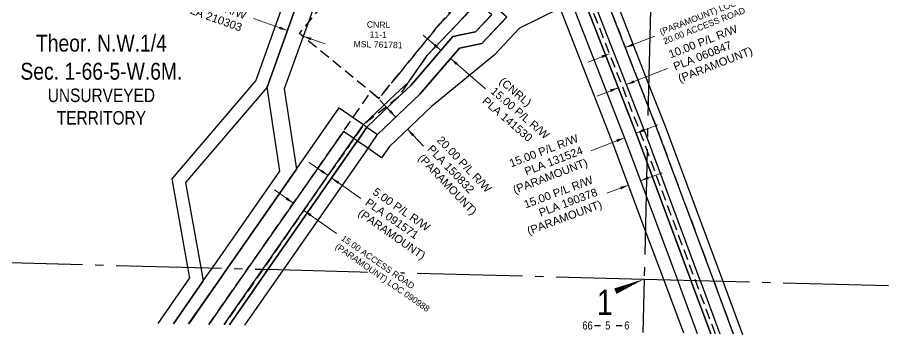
# Model space of a CAD drawing. Extents: x 390844 to 396105, y 6060704 to 6064255.
# Drawn here: x 395010 to 396054, y 6060704 to 6061080 of the extents above; entities that cross this region are included whole.
import ezdxf
from ezdxf.enums import TextEntityAlignment as Align

# ---------------------------------------------------------------- set-up
doc = ezdxf.new("R2010")
doc.units = 0
doc.header["$LTSCALE"] = 5
doc.linetypes.add('foc-ACCESSROAD', pattern=[3.75, 2.5, -1.25])
doc.linetypes.add('foc-QUARTERLINE', pattern=[33, 25, -3, 2, -3])
for name, color, linetype in [('10', 1, 'Continuous'), ('9', 3, 'Continuous'), ('C-SYMBOL', 7, 'Continuous'), ('F-AR', 190, 'foc-ACCESSROAD'), ('F-RW', 190, 'Continuous'), ('F-WS', 190, 'foc-ACCESSROAD'), ('L-QSEC', 8, 'foc-QUARTERLINE'), ('L-SECLBL', 7, 'Continuous'), ('L-UNS-T', 3, 'Continuous')]:
    doc.layers.add(name, color=color, linetype=linetype)
for name, color, linetype, lineweight in [('F-AR-T', 190, 'Continuous', 9), ('F-RW-T', 190, 'Continuous', 9), ('F-WS-T', 190, 'Continuous', 9)]:
    doc.layers.add(name, color=color, linetype=linetype, lineweight=lineweight)
doc.styles.add('175L', font='ARIALN.TTF', dxfattribs={"height": 20})
doc.styles.add('80CG', font='ARIALN.TTF', dxfattribs={"height": 10})
doc.styles.add('80L', font='ARIALN.TTF', dxfattribs={"height": 10})
doc.styles.add('A60', font='arial.ttf', dxfattribs={"height": 7.35})
doc.styles.add('A80', font='arial.ttf', dxfattribs={"height": 9.5})
doc.styles.add('SIMPLEX', font='ARIALN.TTF')
doc.dimstyles.new('Compass 5 000', dxfattribs={"dimscale": 5, "dimtxt": 9, "dimasz": 2, "dimexe": 0.2, "dimexo": 0.0625, "dimgap": 0.5, "dimtad": 0, "dimtih": 1, "dimtoh": 1, "dimzin": 0, "dimdsep": 46, "dimtxsty": '80CG', "dimcen": 0.1, "dimse1": 1, "dimse2": 1, "dimclrd": 256, "dimclrt": 256, "dimaunit": 1, "dimadec": 4, "dimazin": 0, "dimtfac": 0.06, "dimtofl": 0, "dimtmove": 0, "dimatfit": 1, "dimfxl": 0.2, "dimtolj": 1, "dimtzin": 0, "dimlwd": -1, "dimarcsym": 0})

# ---------------------------------------------------------------- blocks, each defined once
blk = doc.blocks.new('L-SECLBL')
at = {"layer": '9', "color": 7}
for p, q in [((-5.1, -27.8), (-12.3, -27.8)), ((20.7, -27.8), (13.5, -27.8))]:
    blk.add_line(p, q, dxfattribs=at)
at = {"layer": '10', "color": 2, "style": 'SIMPLEX'}
blk.add_attdef('SEC', text='', height=30, dxfattribs=at).set_placement((0, 0), align=Align.MIDDLE)
at = {"layer": '10', "color": 5, "style": '80L'}
blk.add_attdef('TWP', text='', height=9.5, dxfattribs=at).set_placement((-14.4, -27.4), align=Align.MIDDLE_RIGHT)
blk.add_attdef('RGE', text='', height=9.5, dxfattribs=at).set_placement((3.6, -27.4), align=Align.MIDDLE_CENTER)
blk.add_attdef('MER', text='', height=9.5, dxfattribs=at).set_placement((23.2, -27.4), align=Align.MIDDLE_LEFT)

msp = doc.modelspace()

# ---------------------------------------------------------------- linework, layer by layer
at = {"layer": 'F-AR', "flags": 128}
for points in [[(395837.3, 6060705), (395813.7, 6060768.4), (395756.3, 6060922.5), (395749.7, 6060940.4), (395677, 6061126.5), (395671.4, 6061141), (395665.8, 6061155.4), (395661.3, 6061167), (395657.3, 6061177.1), (395661.5, 6061180.1), (395674, 6061189.2), (395674.2, 6061188.7), (395678, 6061179.1), (395682.5, 6061167.5), (395688.1, 6061153.1), (395693.8, 6061138.7), (395757.5, 6060975.2), (395768.3, 6060947.8), (395835.3, 6060767.9), (395858.9, 6060704.6)], [(395236.5, 6060716.3), (395260.6, 6060750.9), (395282.4, 6060782.1), (395393.4, 6060941.1), (395396.2, 6060945.2), (395407.6, 6060961.6), (395428.7, 6060992), (395438.1, 6060984.3), (395460.7, 6061011.9), (395510.4, 6061072.6), (395536.3, 6061099.9), (395543.3, 6061107.2), (395550.2, 6061114.5), (395557.8, 6061122.5), (395569.1, 6061112.6), (395561.5, 6061104.6), (395554.7, 6061097.4), (395552.8, 6061095.5), (395551, 6061093.6), (395545.9, 6061088.2), (395495.3, 6061035), (395473.5, 6061003.9), (395460.3, 6060984.8), (395420, 6060953.2), (395408.5, 6060936.6), (395405.7, 6060932.6), (395300.5, 6060781.7), (395273, 6060742.1), (395254.8, 6060716)]]:
    msp.add_lwpolyline(points, dxfattribs=at)
at = {"layer": 'F-RW', "flags": 128}
for points in [[(395194.6, 6060717.1), (395229.8, 6060767.8), (395232.6, 6060771.8), (395240.6, 6060783.2), (395320.7, 6060898.1), (395305.5, 6060997.5), (395379.2, 6061203.5), (395412.7, 6061227.8), (395418.2, 6061231.8), (395425.1, 6061236.8), (395426, 6061237.5), (395441.7, 6061248.8), (395450.1, 6061254.8), (395498.4, 6061289.6), (395596, 6061360.5), (395608.6, 6061383.3), (395619.2, 6061402.2), (395633.2, 6061427.3), (395592.8, 6061578.7), (395513.7, 6061875.8), (395527.2, 6062385), (395529.9, 6062486.3)], [(395529.9, 6062486.3), (395527.2, 6062385), (395513.7, 6061875.8), (395592.8, 6061578.7), (395633.2, 6061427.3), (395638.6, 6061406.8), (395639.2, 6061404.7), (395651.7, 6061357.7), (395647.4, 6061354.6), (395651, 6061340.8), (395656.3, 6061320.9), (395701.8, 6061258.1), (395707.7, 6061250.1), (395713.8, 6061241.6), (395714.1, 6061241.2), (395725.3, 6061225.8), (395746.7, 6061196.3), (395667.1, 6061138.4), (395672.9, 6061123.5), (395745, 6060938.7), (395756, 6060909.1), (395808.3, 6060768.6), (395809.1, 6060766.5), (395832, 6060705.1)], [(395176.5, 6060717.5), (395213.9, 6060771.3), (395211.6, 6060784), (395192.8, 6060888.8), (395292.3, 6061005.1), (395293.4, 6061008.3), (395366.7, 6061212.9), (395406.7, 6061241.9), (395414.4, 6061247.5), (395505.7, 6061167.9), (395499.3, 6061160.6), (395498.4, 6061159.6), (395495.8, 6061156.6), (395413.5, 6061228.4), (395379.2, 6061203.5), (395305.5, 6060997.5), (395208.8, 6060884.5), (395226.9, 6060783.6), (395229.8, 6060767.8), (395194.5, 6060717.1)], [(395396, 6061191), (395354.1, 6061073.9), (395348.3, 6061057.7), (395326, 6060995.5), (395340.5, 6060900.4), (395258.5, 6060782.8), (395244.4, 6060762.5), (395212.6, 6060716.8)], [(395260.8, 6060715.9), (395277.9, 6060740.4), (395306.5, 6060781.5), (395409.8, 6060929.7), (395412.6, 6060933.7), (395424, 6060950.2), (395460.3, 6060984.8), (395475.9, 6060999.6), (395525.7, 6061057.6), (395552.7, 6061063.1), (395572.1, 6061083.5), (395465.4, 6061176.6), (395468, 6061179.5), (395472, 6061184), (395590.1, 6061081), (395560.4, 6061049.4), (395533.7, 6061044), (395486.8, 6060989.3), (395436.6, 6060941.4), (395435.4, 6060940.3), (395424.9, 6060925.2), (395422.1, 6060921.1), (395324.5, 6060781.1), (395278.8, 6060715.5)], [(395702.1, 6061144.7), (395758.1, 6061001.1), (395777.6, 6060951.5), (395846.1, 6060767.6), (395869.6, 6060704.4)], [(395858.9, 6060704.6), (395835.3, 6060767.9), (395768.3, 6060947.8), (395757.5, 6060975.2), (395693.8, 6061138.7)], [(395832, 6060705.1), (395809.1, 6060766.5), (395808.3, 6060768.6), (395756, 6060909.1), (395745, 6060938.7), (395672.9, 6061123.5)], [(395681.2, 6061129.6), (395754.3, 6060942.2), (395756.6, 6060936.1), (395818.5, 6060770), (395819.1, 6060768.3), (395842.7, 6060704.9)], [(395659.4, 6061116.8), (395731, 6060933.3), (395755.1, 6060868.6), (395792.2, 6060769), (395795.1, 6060761.3), (395815.8, 6060705.4)], [(395653.2, 6061091.4), (395604.8, 6061067.5), (395574.8, 6061035.6), (395500.6, 6060974.8), (395450.7, 6060927.3), (395441.3, 6060913.7), (395424.9, 6060925.2), (395412.6, 6060933.7), (395408.5, 6060936.6), (395396.2, 6060945.2), (395393.4, 6060941.1), (395282.4, 6060782.1), (395260.6, 6060750.9), (395236.5, 6060716.3)], [(395799.7, 6060705.8), (395776, 6060769.4), (395754.1, 6060828.2), (395717, 6060928), (395653.2, 6061091.4)], [(395212.5, 6060716.8), (395244.4, 6060762.6), (395258.5, 6060782.8), (395391.2, 6060973), (395407.6, 6060961.6), (395420, 6060953.2), (395424, 6060950.2), (395436.6, 6060941.4), (395486.8, 6060989.3), (395533.7, 6061044), (395560.4, 6061049.4), (395589.4, 6061080.3)], [(395254.8, 6060716), (395273, 6060742.1), (395300.5, 6060781.7), (395405.7, 6060932.6), (395408.5, 6060936.6), (395420, 6060953.2), (395456.9, 6060988.4), (395473.5, 6061003.9), (395495.3, 6061035), (395545.9, 6061088.2)], [(395571.4, 6061082.8), (395552.7, 6061063.1), (395525.7, 6061057.6), (395475.9, 6060999.6), (395460.3, 6060984.8), (395424, 6060950.2), (395412.6, 6060933.7), (395409.8, 6060929.7), (395306.5, 6060781.5), (395277.9, 6060740.4), (395260.8, 6060715.9)]]:
    msp.add_lwpolyline(points, dxfattribs=at)
at = {"layer": 'F-RW-T', "flags": 128}
msp.add_lwpolyline([(395815.8, 6060705.4), (395795.1, 6060761.3), (395792.2, 6060769), (395755.1, 6060868.6), (395731, 6060933.3), (395659.4, 6061116.8)], dxfattribs=at)
at = {"layer": 'F-WS', "flags": 128}
msp.add_lwpolyline([(395460.7, 6061011.9), (395438.1, 6060984.3), (395428.7, 6060992), (395343.8, 6061061.4), (395447.3, 6061188), (395456, 6061198.6), (395461.4, 6061205.2), (395466.6, 6061211.6), (395561, 6061134.5), (395553.3, 6061125.1), (395547.6, 6061118.1), (395547, 6061117.3), (395543.3, 6061112.8), (395541, 6061110), (395540.6, 6061109.6), (395535.3, 6061103.1), (395534.5, 6061102.1), (395532.1, 6061099.2), (395513.2, 6061076), (395510.4, 6061072.6), (395460.7, 6061011.9)], close=True, dxfattribs=at)
at = {"layer": 'L-QSEC'}
for p, q in [((395764, 6061253.9), (395752.8, 6060770)), ((394961.5, 6060790.5), (395300.5, 6060781.7)), ((395300.5, 6060781.7), (395318.5, 6060781.2)), ((395318.5, 6060781.2), (395752.8, 6060770)), ((395752.8, 6060770), (395751.3, 6060706.7)), ((395752.8, 6060770), (396054.4, 6060762.2))]:
    msp.add_line(p, q, dxfattribs=at)
at = {"layer": 'L-SECLBL', "flags": 128}
msp.add_lwpolyline([(395752.8, 6060770, 0, 7, 0), (395718.7, 6060755.7, 0, 0, 0)], format="xyseb", dxfattribs=at)

# ---------------------------------------------------------------- block references
at = {"layer": 'L-SECLBL', "xscale": 0.999597, "yscale": 0.999597, "zscale": 0.999597}
msp.add_blockref('L-SECLBL', (395706.1, 6060742.4), dxfattribs=at).add_auto_attribs({'SEC': '1', 'TWP': '66', 'RGE': '5', 'MER': '6'})

# ---------------------------------------------------------------- texts
at = {"layer": 'C-SYMBOL', "color": 3, "insert": (395109, 6061059.8), "char_height": 19.992, "width": 190.423, "attachment_point": 2, "style": '175L'}
msp.add_mtext('Theor. N.W.1/4\\PSec. 1-66-5-W.6M.', dxfattribs=at)
at = {"layer": 'F-AR-T', "style": 'A60'}
for s, p in [('(PARAMOUNT) LOC 051937', (395773, 6061059.4)), ('20.00 ACCESS ROAD', (395777.3, 6061048.3))]:
    msp.add_text(s, height=7.35, rotation=21.3165, dxfattribs=at).set_placement(p)
at = {"layer": 'F-RW-T', "style": 'A80'}
for s, rotation, p in [('20.00 P/L R/W', 340.2999, (395278.8, 6061078)), ('PLA 210303', 340.2999, (395273.7, 6061063.5)), ('15.00 P/L R/W', 21.0008, (395675.7, 6060933.3)), ('PLA 131524', 21.0008, (395681.2, 6060918.9)), ('(PARAMOUNT)', 21.0008, (395686.8, 6060904.6)), ('15.00 P/L R/W', 20.4231, (395693.1, 6060883.8)), ('PLA 190378', 20.4231, (395698.5, 6060869.3)), ('(PARAMOUNT)', 20.4231, (395703.8, 6060854.9))]:
    msp.add_text(s, height=9.5, rotation=rotation, dxfattribs=at).set_placement(p, align=Align.RIGHT)
for s, rotation, p in [('10.00 P/L R/W', 21.3173, (395784.2, 6061031.7)), ('PLA 060847', 21.3173, (395789.7, 6061017.3)), ('(PARAMOUNT)', 21.3173, (395795.3, 6061003)), ('(CNRL)', 319.3619, (395579.9, 6061003.1)), ('15.00 P/L R/W', 319.3619, (395569.9, 6060991.4)), ('PLA 141530', 319.3619, (395559.9, 6060979.7)), ('20.00 P/L R/W', 313.6456, (395506.2, 6060934.1)), ('PLA 150832', 313.6456, (395495, 6060923.5)), ('(PARAMOUNT)', 313.6456, (395483.9, 6060912.9))]:
    msp.add_text(s, height=9.5, rotation=rotation, dxfattribs=at).set_placement(p)
at = {"layer": 'F-WS-T', "style": 'A60'}
for s, p in [('CNRL', (395437.7, 6061068)), ('11-1', (395437.4, 6061056.2)), ('MSL 761781', (395437.1, 6061044.4))]:
    msp.add_text(s, height=7.35, rotation=358.6768, dxfattribs=at).set_placement(p, align=Align.CENTER)
at = {"layer": 'L-UNS-T', "color": 3, "insert": (395109, 6060974.5), "char_height": 15.994, "attachment_point": 5, "style": '80L'}
msp.add_mtext_dynamic_manual_height_columns('UNSURVEYED TERRITORY', width=126.363, gutter_width=47.5, heights=[0], dxfattribs=at)

# ---------------------------------------------------------------- leaders
at = {"layer": 'F-AR-T'}
for points in [[(395730.5, 6061044.5), (395765.4, 6061058.1)], [(395711.9, 6061037.2), (395686.3, 6061027.2)], [(395336.7, 6060860), (395314.2, 6060875.7)], [(395349.1, 6060851.4), (395388, 6060824.2)]]:
    msp.add_leader(points, dimstyle='Compass 5 000', override={"dimtxsty": '80CG'}, dxfattribs=at)
at = {"layer": 'F-RW-T'}
for points in [[(395329.6, 6061064.8), (395289.6, 6061079.1)], [(395511.7, 6061041.3), (395490.8, 6061059.3)], [(395348.4, 6061058), (395374.3, 6061048.8)], [(395523.1, 6061031.6), (395564.8, 6060995.8)], [(395731.6, 6061000.6), (395780.4, 6061019.7)], [(395722.2, 6060997), (395696.6, 6060987)], [(395458.2, 6060962.1), (395439.3, 6060982)], [(395472, 6060947.6), (395491, 6060927.7)], [(395743.3, 6060943.1), (395768.9, 6060953.1)], [(395729.5, 6060937.5), (395689.7, 6060922.2)], [(395377.9, 6060892.7), (395355.4, 6060908.4)], [(395748.4, 6060886.6), (395774.2, 6060896.2)], [(395382, 6060889.9), (395416.9, 6060865.6)], [(395734.3, 6060881.4), (395708.6, 6060871.8)]]:
    msp.add_leader(points, dimstyle='Compass 5 000', override={"dimtxsty": '80CG'}, dxfattribs=at)

# ---------------------------------------------------------------- next in the draw order: texts
at = {"layer": 'F-AR-T', "insert": (395396.7, 6060822.8), "char_height": 7.35, "width": 133.146, "attachment_point": 1, "rotation": 325.1089, "line_spacing_factor": 0.971429, "style": 'A60', "bg_fill": 3, "box_fill_scale": 1.15, "bg_fill_color": 256, "bg_fill_true_color": 256, "bg_fill_transparency": 0}
msp.add_mtext('15.00 ACCESS ROAD (PARAMOUNT) LOC 090988', dxfattribs=at)

# ---------------------------------------------------------------- next in the draw order: texts
at = {"layer": 'F-RW-T', "style": 'A80'}
for s, p in [('5.00 P/L R/W', (395429.9, 6060871.3)), ('PLA 091571', (395421.1, 6060858.7)), ('(PARAMOUNT)', (395412.4, 6060846.1))]:
    msp.add_text(s, height=9.5, rotation=325.1326, dxfattribs=at).set_placement(p)

doc.saveas('drawing.dxf')
